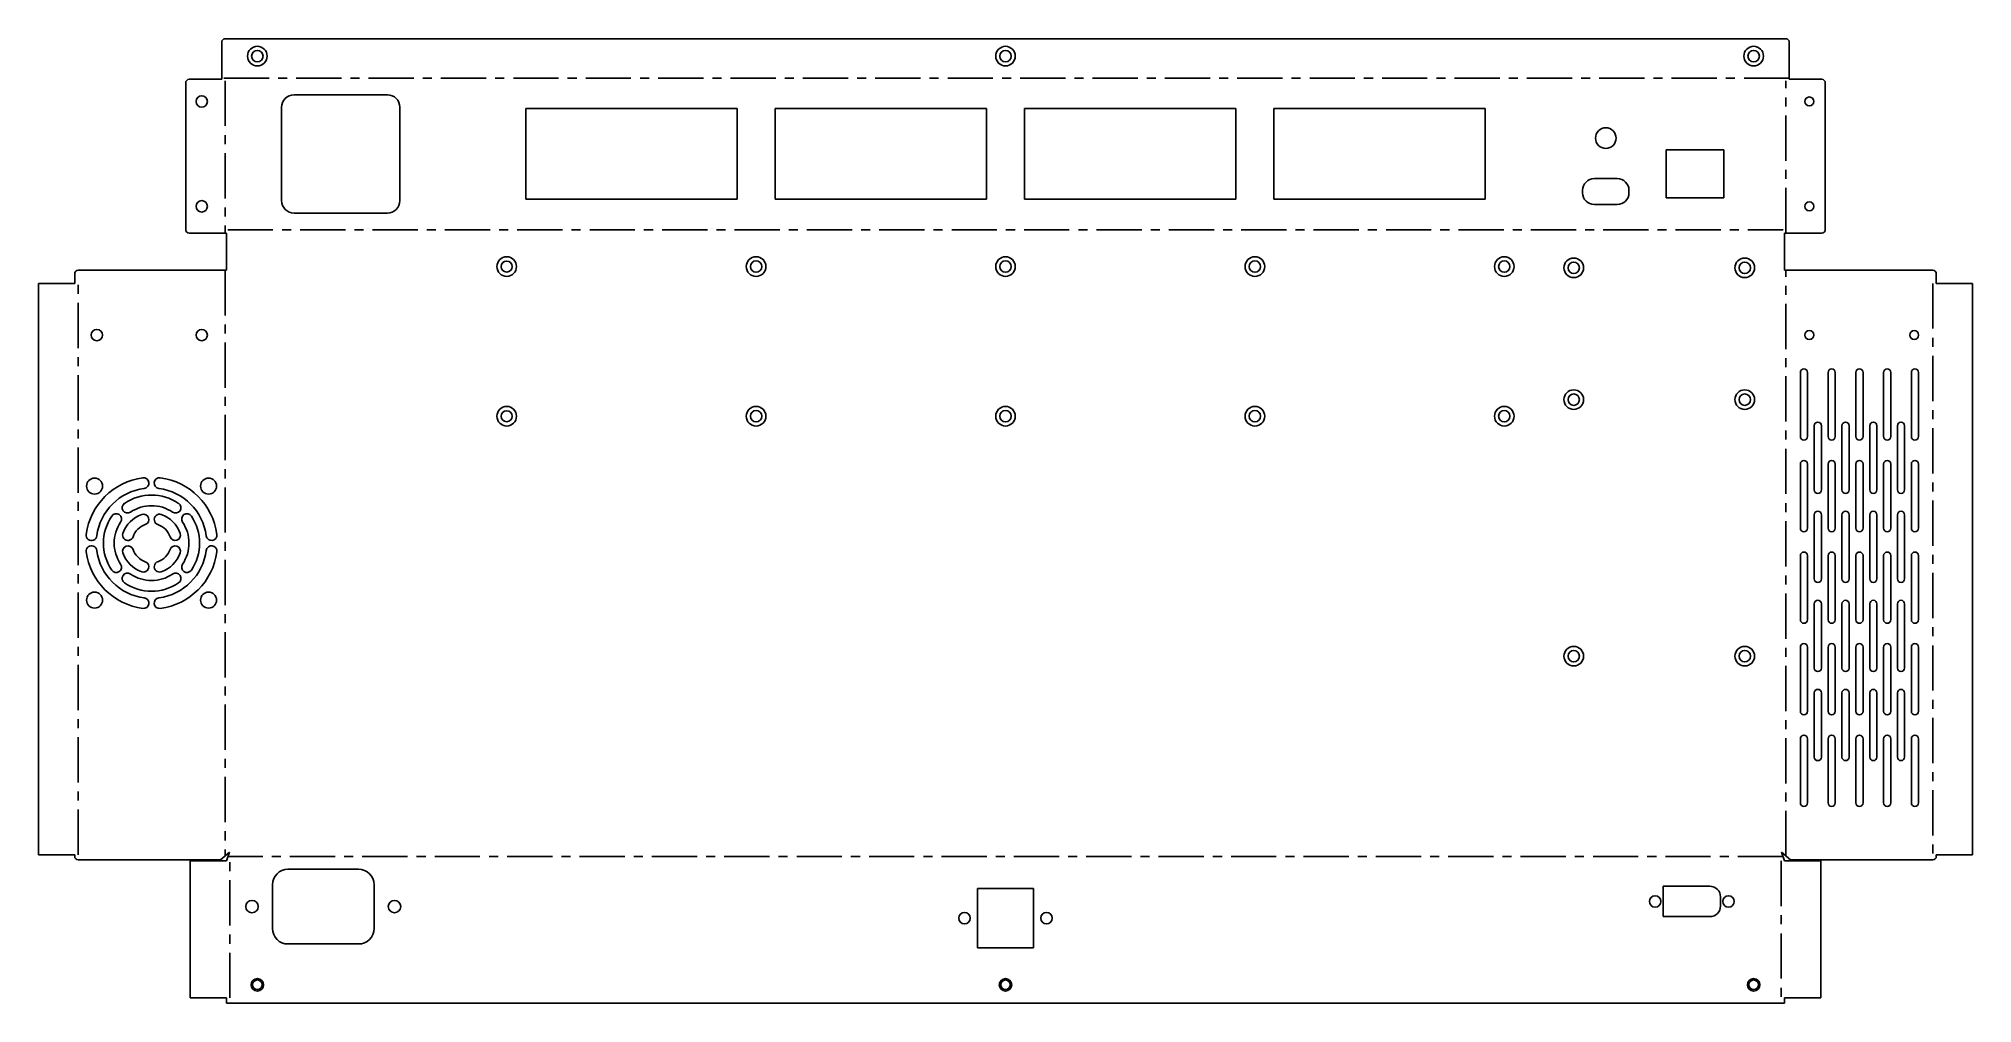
# Model space of a CAD drawing. Header units: millimetres. Extents: x -271 to 271, y -238 to 32.
import ezdxf

# ---------------------------------------------------------------- set-up
doc = ezdxf.new("R2010")
doc.units = ezdxf.units.MM
doc.linetypes.add('CENTERX2', pattern=[20.32, 12.7, -2.54, 2.54, -2.54])

msp = doc.modelspace()

# ---------------------------------------------------------------- linework, layer by layer
at = {"color": 7, "linetype": 'Continuous', "lineweight": 25}
for p, q in [((-220, 20.93), (-220, 31.34)), ((219, 32.34), (-219, 32.34)), ((220, 20.93), (220, 31.34)), ((-230.11, -21.23), (-230.11, 19.93)), ((-220, 20.93), (-229.11, 20.93)), ((-173.5, 16.6), (-199.7, 16.6)), ((229.11, 20.93), (220, 20.93)), ((230.11, 19.93), (230.11, -21.23)), ((-203.2, 13.1), (-203.2, -13.1)), ((-170, -13.1), (-170, 13.1)), ((-75.33, 12.75), (-134.67, 12.75)), ((-134.67, 12.75), (-134.67, -12.75)), ((-75.33, -12.75), (-75.33, 12.75)), ((-5.33, 12.75), (-64.67, 12.75)), ((-64.67, 12.75), (-64.67, -12.75)), ((-5.33, -12.75), (-5.33, 12.75)), ((64.67, 12.75), (5.33, 12.75)), ((5.33, 12.75), (5.33, -12.75)), ((64.67, -12.75), (64.67, 12.75)), ((134.67, 12.75), (75.33, 12.75)), ((75.33, 12.75), (75.33, -12.75)), ((134.67, -12.75), (134.67, 12.75)), ((201.59, 1.1), (185.41, 1.1)), ((185.41, 1.1), (185.41, -12.33)), ((201.59, -12.33), (201.59, 1.1)), ((162, -10.21), (162, -10.92)), ((171.72, -6.93), (165.28, -6.93)), ((175, -10.92), (175, -10.21)), ((-134.67, -12.75), (-75.33, -12.75)), ((-64.67, -12.75), (-5.33, -12.75)), ((5.33, -12.75), (64.67, -12.75)), ((75.33, -12.75), (134.67, -12.75)), ((165.28, -14.2), (171.72, -14.2)), ((185.41, -12.33), (201.59, -12.33)), ((-199.7, -16.6), (-173.5, -16.6)), ((-218.7, -22.23), (-229.11, -22.23)), ((-218.7, -22.23), (-218.7, -32.64)), ((229.11, -22.23), (218.7, -22.23)), ((218.7, -22.23), (218.7, -32.64)), ((-271.38, -36.34), (-271.38, -196.74)), ((-261.26, -36.34), (-271.38, -36.34)), ((-261.26, -33.64), (-261.26, -36.34)), ((-260.26, -32.64), (-218.7, -32.64)), ((218.7, -32.64), (260.26, -32.64)), ((261.26, -36.34), (261.26, -33.64)), ((271.38, -36.34), (261.26, -36.34)), ((271.38, -196.74), (271.38, -36.34)), ((223.11, -61.34), (223.11, -79.34)), ((225.11, -79.34), (225.11, -61.34)), ((230.9, -61.34), (230.9, -79.34)), ((232.9, -79.34), (232.9, -61.34)), ((238.69, -61.34), (238.69, -79.34)), ((240.69, -79.34), (240.69, -61.34)), ((246.48, -61.34), (246.48, -79.34)), ((248.48, -79.34), (248.48, -61.34)), ((254.26, -61.34), (254.26, -79.34)), ((256.26, -79.34), (256.26, -61.34)), ((227.01, -76.29), (227.01, -94.29)), ((229.01, -94.29), (229.01, -76.29)), ((234.79, -76.29), (234.79, -94.29)), ((236.79, -94.29), (236.79, -76.29)), ((242.58, -76.29), (242.58, -94.29)), ((244.58, -94.29), (244.58, -76.29)), ((250.37, -76.29), (250.37, -94.29)), ((252.37, -94.29), (252.37, -76.29)), ((223.11, -87.04), (223.11, -105.04)), ((225.11, -105.04), (225.11, -87.04)), ((230.9, -87.04), (230.9, -105.04)), ((232.9, -105.04), (232.9, -87.04)), ((238.69, -87.04), (238.69, -105.04)), ((240.69, -105.04), (240.69, -87.04)), ((246.48, -87.04), (246.48, -105.04)), ((248.48, -105.04), (248.48, -87.04)), ((254.26, -87.04), (254.26, -105.04)), ((256.26, -105.04), (256.26, -87.04)), ((227.01, -101.29), (227.01, -119.29)), ((229.01, -119.29), (229.01, -101.29)), ((234.79, -101.29), (234.79, -119.29)), ((236.79, -119.29), (236.79, -101.29)), ((242.58, -101.29), (242.58, -119.29)), ((244.58, -119.29), (244.58, -101.29)), ((250.37, -101.29), (250.37, -119.29)), ((252.37, -119.29), (252.37, -101.29)), ((223.11, -112.74), (223.11, -130.74)), ((225.11, -130.74), (225.11, -112.74)), ((230.9, -112.74), (230.9, -130.74)), ((232.9, -130.74), (232.9, -112.74)), ((238.69, -112.74), (238.69, -130.74)), ((240.69, -130.74), (240.69, -112.74)), ((246.48, -112.74), (246.48, -130.74)), ((248.48, -130.74), (248.48, -112.74)), ((254.26, -112.74), (254.26, -130.74)), ((256.26, -130.74), (256.26, -112.74)), ((227.01, -126.29), (227.01, -144.29)), ((229.01, -144.29), (229.01, -126.29)), ((234.79, -126.29), (234.79, -144.29)), ((236.79, -144.29), (236.79, -126.29)), ((242.58, -126.29), (242.58, -144.29)), ((244.58, -144.29), (244.58, -126.29)), ((250.37, -126.29), (250.37, -144.29)), ((252.37, -144.29), (252.37, -126.29)), ((223.11, -138.44), (223.11, -156.44)), ((225.11, -156.44), (225.11, -138.44)), ((230.9, -138.44), (230.9, -156.44)), ((232.9, -156.44), (232.9, -138.44)), ((238.69, -138.44), (238.69, -156.44)), ((240.69, -156.44), (240.69, -138.44)), ((246.48, -138.44), (246.48, -156.44)), ((248.48, -156.44), (248.48, -138.44)), ((254.26, -138.44), (254.26, -156.44)), ((256.26, -156.44), (256.26, -138.44)), ((227.01, -151.29), (227.01, -169.29)), ((229.01, -169.29), (229.01, -151.29)), ((234.79, -151.29), (234.79, -169.29)), ((236.79, -169.29), (236.79, -151.29)), ((242.58, -151.29), (242.58, -169.29)), ((244.58, -169.29), (244.58, -151.29)), ((250.37, -151.29), (250.37, -169.29)), ((252.37, -169.29), (252.37, -151.29)), ((223.11, -164.14), (223.11, -182.14)), ((225.11, -182.14), (225.11, -164.14)), ((230.9, -164.14), (230.9, -182.14)), ((232.9, -182.14), (232.9, -164.14)), ((238.69, -164.14), (238.69, -182.14)), ((240.69, -182.14), (240.69, -164.14)), ((246.48, -164.14), (246.48, -182.14)), ((248.48, -182.14), (248.48, -164.14)), ((254.26, -164.14), (254.26, -182.14)), ((256.26, -182.14), (256.26, -164.14)), ((-271.38, -196.74), (-261.26, -196.74)), ((-261.26, -196.74), (-261.26, -197.14)), ((-220.31, -198.14), (-260.26, -198.14)), ((-228.81, -236.9), (-228.81, -198.45)), ((-228.81, -198.45), (-218.7, -198.45)), ((-217.8, -195.94), (-220.31, -198.14)), ((-218.7, -198.45), (-217.8, -195.94)), ((-181.6, -200.75), (-201.4, -200.75)), ((220.31, -198.14), (217.8, -195.94)), ((217.8, -195.94), (218.7, -198.45)), ((218.7, -198.45), (228.81, -198.45)), ((220.31, -198.14), (260.26, -198.14)), ((228.81, -198.45), (228.81, -236.9)), ((261.26, -196.74), (271.38, -196.74)), ((261.26, -197.14), (261.26, -196.74)), ((-205.75, -205.1), (-205.75, -217.4)), ((-177.25, -217.4), (-177.25, -205.1)), ((-7.85, -206.15), (-7.85, -222.85)), ((7.85, -206.15), (-7.85, -206.15)), ((7.85, -222.85), (7.85, -206.15)), ((197.7, -205.55), (184.6, -205.55)), ((184.6, -205.55), (184.6, -214.05)), ((200.7, -211.05), (200.7, -208.55)), ((184.6, -214.05), (197.7, -214.05)), ((-201.4, -221.75), (-181.6, -221.75)), ((-7.85, -222.85), (7.85, -222.85)), ((-218.7, -236.9), (-228.81, -236.9)), ((-218.7, -238.4), (-218.7, -236.9)), ((218.7, -238.4), (-218.7, -238.4)), ((228.81, -236.9), (218.7, -236.9)), ((218.7, -238.4), (218.7, -236.9))]:
    msp.add_line(p, q, dxfattribs=at)
at = {"color": 7, "linetype": 'CENTERX2'}
for p, q in [((220, 21.28), (-220, 21.28)), ((-219.06, 20.54), (-219.06, -22.23)), ((219.06, -22.23), (219.06, 20.54)), ((-218.31, -21.28), (218.31, -21.28)), ((-260.32, -196.74), (-260.32, -36.34)), ((-219.06, -32.64), (-219.06, -197.04)), ((219.06, -197.04), (219.06, -32.64)), ((260.32, -36.34), (260.32, -196.74)), ((218.25, -197.19), (-218.25, -197.19)), ((-217.76, -236.9), (-217.76, -198.45)), ((217.76, -198.45), (217.76, -236.9))]:
    msp.add_line(p, q, dxfattribs=at)
at = {"color": 7, "linetype": 'Continuous', "lineweight": 25}
for centre, radius in [((-210, 27.44), 2.75), ((-210, 27.44), 1.6), ((0, 27.44), 2.75), ((0, 27.44), 1.6), ((210, 27.44), 2.75), ((210, 27.44), 1.6), ((-225.61, 14.72), 1.6), ((225.61, 14.72), 1.25), ((168.5, 4.43), 2.9), ((-225.61, -14.72), 1.6), ((225.61, -14.72), 1.25), ((-140, -31.62), 2.75), ((-140, -31.62), 1.55), ((-70, -31.62), 2.75), ((-70, -31.62), 1.6), ((0, -31.62), 2.75), ((0, -31.62), 1.6), ((70, -31.62), 2.75), ((70, -31.62), 1.6), ((140, -31.62), 2.75), ((140, -31.62), 1.6), ((159.5, -31.97), 2.75), ((159.5, -31.97), 1.6), ((207.5, -31.97), 2.75), ((207.5, -31.97), 1.6), ((-255.06, -50.84), 1.6), ((-225.61, -50.84), 1.6), ((225.61, -50.84), 1.25), ((255.06, -50.84), 1.25), ((159.5, -68.97), 2.75), ((159.5, -68.97), 1.6), ((207.5, -68.97), 2.75), ((207.5, -68.97), 1.6), ((-140, -73.62), 2.75), ((-140, -73.62), 1.55), ((-70, -73.62), 2.75), ((-70, -73.62), 1.6), ((0, -73.62), 2.75), ((0, -73.62), 1.6), ((70, -73.62), 2.75), ((70, -73.62), 1.6), ((140, -73.62), 2.75), ((140, -73.62), 1.6), ((-255.69, -93.24), 2.25), ((-223.69, -93.24), 2.25), ((-255.69, -125.24), 2.25), ((-223.69, -125.24), 2.25), ((159.5, -140.97), 2.75), ((159.5, -140.97), 1.6), ((207.5, -140.97), 2.75), ((207.5, -140.97), 1.6), ((-211.5, -211.25), 1.75), ((-171.5, -211.25), 1.75), ((182.35, -209.8), 1.6), ((202.95, -209.8), 1.6), ((-11.5, -214.5), 1.6), ((11.5, -214.5), 1.6), ((-210, -233.2), 1.75), ((-210, -233.2), 1.35), ((0, -233.2), 1.75), ((0, -233.2), 1.35), ((210, -233.2), 1.75), ((210, -233.2), 1.35)]:
    msp.add_circle(centre, radius, dxfattribs=at)
for centre, radius, start, end in [((-219, 31.34), 1, 90, 180), ((219, 31.34), 1, 360, 90), ((-229.11, 19.93), 1, 90, 180), ((-199.7, 13.1), 3.5, 90, 180), ((-173.5, 13.1), 3.5, 0, 90), ((229.11, 19.93), 1, 0, 90), ((165.28, -10.21), 3.28, 90, 180), ((171.72, -10.21), 3.28, 0, 90), ((-199.7, -13.1), 3.5, 180, 270), ((-173.5, -13.1), 3.5, 270, 0), ((165.28, -10.92), 3.28, 180, 270), ((171.72, -10.92), 3.28, 270, 0), ((-229.11, -21.23), 1, 180, 270), ((229.11, -21.23), 1, 270, 360), ((-260.26, -33.64), 1, 90, 180), ((260.26, -33.64), 1, 360, 90), ((224.11, -61.34), 1, 0, 180), ((231.9, -61.34), 1, 360, 180), ((239.69, -61.34), 1, 0, 180), ((247.48, -61.34), 1, 0, 180), ((255.26, -61.34), 1, 360, 180), ((228.01, -76.29), 1, 360, 180), ((235.79, -76.29), 1, 360, 180), ((243.58, -76.29), 1, 360, 180), ((251.37, -76.29), 1, 360, 180), ((224.11, -79.34), 1, 180, 0), ((231.9, -79.34), 1, 180, 0), ((239.69, -79.34), 1, 180, 0), ((247.48, -79.34), 1, 180, 0), ((255.26, -79.34), 1, 180, 0), ((224.11, -87.04), 1, 0, 180), ((231.9, -87.04), 1, 0, 180), ((239.69, -87.04), 1, 0, 180), ((247.48, -87.04), 1, 0, 180), ((255.26, -87.04), 1, 0, 180), ((-239.69, -109.24), 18.5, 97.6056, 172.3944), ((-241.94, -92.39), 1.5, 277.6056, 97.6056), ((-237.44, -92.39), 1.5, 82.3944, 262.3944), ((-239.69, -109.24), 18.5, 7.6056, 82.3944), ((-239.69, -109.24), 15.5, 97.6056, 172.3944), ((-239.69, -109.24), 13.5, 55.8069, 124.1931), ((-239.69, -109.24), 15.5, 7.6056, 82.3944), ((228.01, -94.29), 1, 180, 360), ((235.79, -94.29), 1, 180, 360), ((243.58, -94.29), 1, 180, 360), ((251.37, -94.29), 1, 180, 360), ((-239.69, -109.24), 13.5, 145.8069, 214.1931), ((-249.61, -102.49), 1.5, 325.8069, 145.8069), ((-246.43, -99.31), 1.5, 124.1931, 304.1931), ((-239.69, -109.24), 8.5, 108.7493, 161.2507), ((-239.69, -109.24), 10.5, 55.8069, 124.1931), ((-241.94, -102.61), 1.5, 288.7493, 108.7493), ((-237.44, -102.61), 1.5, 71.2507, 251.2507), ((-239.69, -109.24), 8.5, 18.7493, 71.2507), ((-232.94, -99.31), 1.5, 235.8069, 55.8069), ((-229.76, -102.49), 1.5, 34.1931, 214.1931), ((-239.69, -109.24), 13.5, 325.8069, 34.1931), ((228.01, -101.29), 1, 360, 180), ((235.79, -101.29), 1, 360, 180), ((243.58, -101.29), 1, 360, 180), ((251.37, -101.29), 1, 360, 180), ((-256.54, -106.99), 1.5, 172.3944, 352.3944), ((-239.69, -109.24), 10.5, 145.8069, 214.1931), ((-246.32, -106.99), 1.5, 161.2507, 341.2507), ((-239.69, -109.24), 5.5, 108.7493, 161.2507), ((-239.69, -109.24), 5.5, 18.7493, 71.2507), ((-233.06, -106.99), 1.5, 198.7493, 18.7493), ((-239.69, -109.24), 10.5, 325.8069, 34.1931), ((-222.84, -106.99), 1.5, 187.6056, 7.6056), ((224.11, -105.04), 1, 180, 0), ((231.9, -105.04), 1, 180, 0), ((239.69, -105.04), 1, 180, 360), ((247.48, -105.04), 1, 180, 0), ((255.26, -105.04), 1, 180, 0), ((-256.54, -111.49), 1.5, 7.6056, 187.6056), ((-239.69, -109.24), 18.5, 187.6056, 262.3944), ((-239.69, -109.24), 15.5, 187.6056, 262.3944), ((-246.32, -111.49), 1.5, 18.7493, 198.7493), ((-239.69, -109.24), 8.5, 198.7493, 251.2507), ((-239.69, -109.24), 5.5, 198.7493, 251.2507), ((-239.69, -109.24), 5.5, 288.7493, 341.2507), ((-239.69, -109.24), 15.5, 277.6056, 352.3944), ((-239.69, -109.24), 18.5, 277.6056, 352.3944), ((-239.69, -109.24), 8.5, 288.7493, 341.2507), ((-233.06, -111.49), 1.5, 341.2507, 161.2507), ((-222.84, -111.49), 1.5, 352.3944, 172.3944), ((224.11, -112.74), 1, 360, 180), ((231.9, -112.74), 1, 0, 180), ((239.69, -112.74), 1, 0, 180), ((247.48, -112.74), 1, 0, 180), ((255.26, -112.74), 1, 360, 180), ((-249.61, -115.98), 1.5, 214.1931, 34.1931), ((-246.43, -119.16), 1.5, 55.8069, 235.8069), ((-239.69, -109.24), 10.5, 235.8069, 304.1931), ((-241.94, -115.87), 1.5, 251.2507, 71.2507), ((-237.44, -115.87), 1.5, 108.7493, 288.7493), ((-232.94, -119.16), 1.5, 304.1931, 124.1931), ((-229.76, -115.98), 1.5, 145.8069, 325.8069), ((228.01, -119.29), 1, 180, 360), ((235.79, -119.29), 1, 180, 360), ((243.58, -119.29), 1, 180, 360), ((251.37, -119.29), 1, 180, 360), ((-239.69, -109.24), 13.5, 235.8069, 304.1931), ((-241.94, -126.09), 1.5, 262.3944, 82.3944), ((-237.44, -126.09), 1.5, 97.6056, 277.6056), ((228.01, -126.29), 1, 360, 180), ((235.79, -126.29), 1, 360, 180), ((243.58, -126.29), 1, 360, 180), ((251.37, -126.29), 1, 360, 180), ((224.11, -130.74), 1, 180, 0), ((231.9, -130.74), 1, 180, 360), ((239.69, -130.74), 1, 180, 360), ((247.48, -130.74), 1, 180, 360), ((255.26, -130.74), 1, 180, 360), ((224.11, -138.44), 1, 360, 180), ((231.9, -138.44), 1, 360, 180), ((239.69, -138.44), 1, 360, 180), ((247.48, -138.44), 1, 360, 180), ((255.26, -138.44), 1, 0, 180), ((228.01, -144.29), 1, 180, 360), ((235.79, -144.29), 1, 180, 360), ((243.58, -144.29), 1, 180, 360), ((251.37, -144.29), 1, 180, 360), ((228.01, -151.29), 1, 0, 180), ((235.79, -151.29), 1, 0, 180), ((243.58, -151.29), 1, 0, 180), ((251.37, -151.29), 1, 0, 180), ((224.11, -156.44), 1, 180, 0), ((231.9, -156.44), 1, 180, 0), ((239.69, -156.44), 1, 180, 0), ((247.48, -156.44), 1, 180, 0), ((255.26, -156.44), 1, 180, 0), ((224.11, -164.14), 1, 0, 180), ((231.9, -164.14), 1, 0, 180), ((239.69, -164.14), 1, 0, 180), ((247.48, -164.14), 1, 0, 180), ((255.26, -164.14), 1, 360, 180), ((228.01, -169.29), 1, 180, 360), ((235.79, -169.29), 1, 180, 0), ((243.58, -169.29), 1, 180, 0), ((251.37, -169.29), 1, 180, 0), ((224.11, -182.14), 1, 180, 360), ((231.9, -182.14), 1, 180, 0), ((239.69, -182.14), 1, 180, 0), ((247.48, -182.14), 1, 180, 0), ((255.26, -182.14), 1, 180, 360), ((-260.26, -197.14), 1, 180, 270), ((-201.4, -205.1), 4.35, 90, 180), ((-181.6, -205.1), 4.35, 0, 90), ((260.26, -197.14), 1, 270, 0), ((197.7, -208.55), 3, 0, 90), ((197.7, -211.05), 3, 270, 0), ((-201.4, -217.4), 4.35, 180, 270), ((-181.6, -217.4), 4.35, 270, 0)]:
    msp.add_arc(centre, radius, start, end, dxfattribs=at)

doc.saveas('drawing.dxf')
